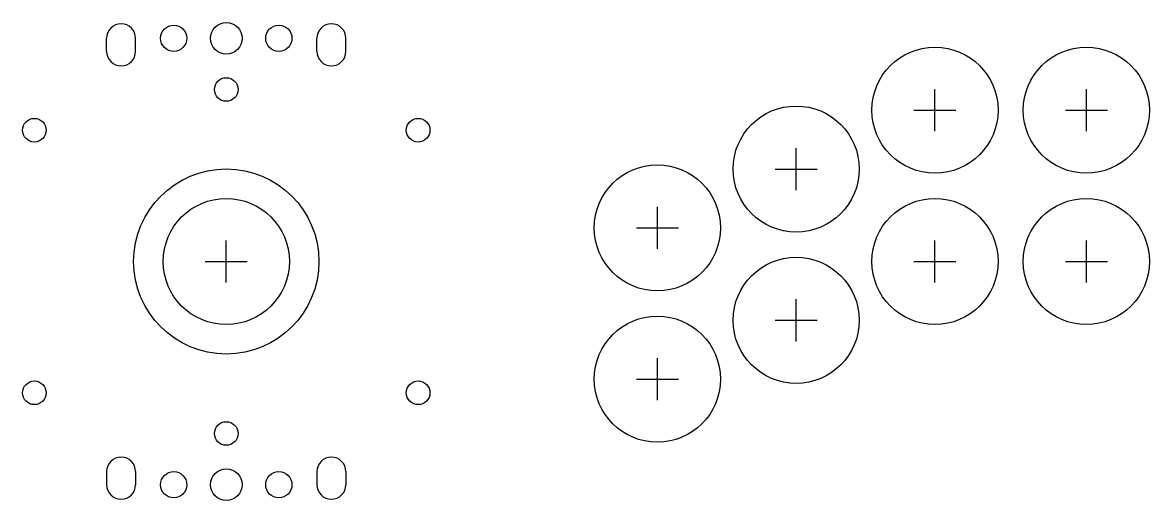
# Model space of a CAD drawing. Header units: millimetres. Extents: x -39 to 176, y -46 to 46.
import ezdxf

# ---------------------------------------------------------------- set-up
doc = ezdxf.new("R2010")
doc.units = ezdxf.units.MM
for name, color, linetype in [('BUTTONS', 1, 'Continuous'), ('GL_PLATE_HOLES', 2, 'Continuous'), ('JOYSTICK_BORE_24', 5, 'Continuous'), ('JOYSTICK_BORE_35.25', 3, 'Continuous'), ('REFERENCE', 8, 'Continuous')]:
    doc.layers.add(name, color=color, linetype=linetype)

msp = doc.modelspace()

# ---------------------------------------------------------------- linework, layer by layer
at = {"layer": 'BUTTONS'}
for centre in [(134.8, 28.8), (163.6, 28.8), (108.4, 17.6), (82, 6.4), (134.8, 0), (163.6, 0), (108.4, -11.2), (82, -22.4)]:
    msp.add_circle(centre, 12, dxfattribs=at)
at = {"layer": 'GL_PLATE_HOLES'}
for p, q in [((-22.75, 40), (-22.75, 42.5)), ((-17.25, 40), (-17.25, 42.5)), ((17.25, 40), (17.25, 42.5)), ((22.75, 40), (22.75, 42.5)), ((-22.75, -40), (-22.75, -42.5)), ((-17.25, -40), (-17.25, -42.5)), ((17.25, -40), (17.25, -42.5)), ((22.75, -40), (22.75, -42.5))]:
    msp.add_line(p, q, dxfattribs=at)
for centre, radius in [((0, 42.5), 3), ((-10, 42.5), 2.5), ((10, 42.5), 2.5), ((0, 32.75), 2.25), ((-36.5, 25), 2.25), ((36.5, 25), 2.25), ((-36.5, -25), 2.25), ((36.5, -25), 2.25), ((0, -32.75), 2.25), ((-10, -42.5), 2.5), ((0, -42.5), 3), ((10, -42.5), 2.5)]:
    msp.add_circle(centre, radius, dxfattribs=at)
for centre, start, end in [((-20, 42.5), 0, 180), ((20, 42.5), 0, 180), ((-20, 40), 180, 360), ((20, 40), 180, 360), ((-20, -40), 0, 180), ((20, -40), 0, 180), ((-20, -42.5), -180, 0), ((20, -42.5), -180, 0)]:
    msp.add_arc(centre, 2.75, start, end, dxfattribs=at)
at = {"layer": 'JOYSTICK_BORE_24'}
msp.add_circle((0, 0), 12, dxfattribs=at)
at = {"layer": 'JOYSTICK_BORE_35.25'}
msp.add_circle((0, 0), 17.62, dxfattribs=at)
at = {"layer": 'REFERENCE'}
for p, q in [((134.8, 24.8), (134.8, 32.8)), ((163.6, 24.8), (163.6, 32.8)), ((130.8, 28.8), (138.8, 28.8)), ((159.6, 28.8), (167.6, 28.8)), ((108.4, 13.6), (108.4, 21.6)), ((104.4, 17.6), (112.4, 17.6)), ((82, 2.4), (82, 10.4)), ((78, 6.4), (86, 6.4)), ((0, -4), (0, 4)), ((134.8, -4), (134.8, 4)), ((163.6, -4), (163.6, 4)), ((-4, 0), (4, 0)), ((130.8, 0), (138.8, 0)), ((159.6, 0), (167.6, 0)), ((108.4, -15.2), (108.4, -7.2)), ((104.4, -11.2), (112.4, -11.2)), ((82, -26.4), (82, -18.4)), ((78, -22.4), (86, -22.4))]:
    msp.add_line(p, q, dxfattribs=at)

doc.saveas('drawing.dxf')
